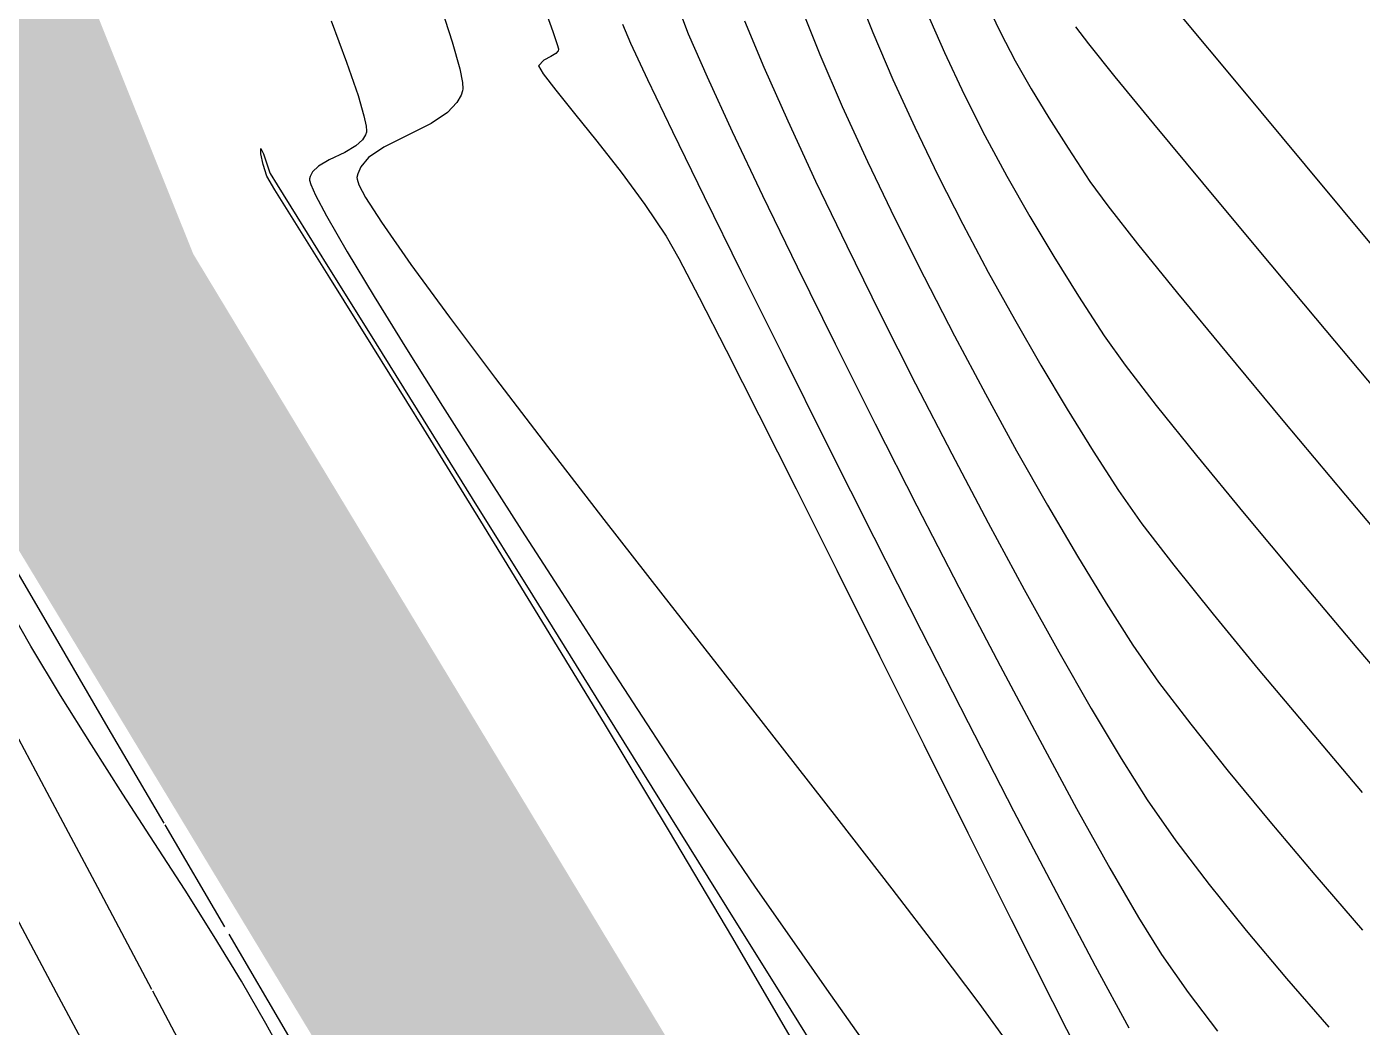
# Model space of a CAD drawing. Header units: feet. Extents: x 26064 to 27719, y 16802 to 28989.
# Drawn here: x 27590.34 to 27625.66, y 17768.4 to 17794.85 of the extents above; entities that cross this region are included whole.
import ezdxf

# ---------------------------------------------------------------- set-up
doc = ezdxf.new("R2010")
doc.units = ezdxf.units.FT
doc.header["$LTSCALE"] = 50
doc.header["$MEASUREMENT"] = 0
doc.linetypes.add('HIDDEN', pattern=[0.375, 0.25, -0.125])
doc.linetypes.add('HIDN25', pattern=[0.0938, 0.0625, -0.0313])
for name, color, linetype in [('CONT-MJR', 160, 'HIDDEN'), ('CONT-MNR', 55, 'HIDN25'), ('WATER', 5, 'Continuous')]:
    doc.layers.add(name, color=color, linetype=linetype)

msp = doc.modelspace()

# ---------------------------------------------------------------- linework, layer by layer
at = {"layer": 'CONT-MJR', "color": 7}
for p, q in [((27607.53128, 17795.45254, 630), (27607.83555, 17794.66202, 630)), ((27616.48292, 17793.94724, 635), (27616.90669, 17793.2056, 635)), ((27596.52837, 17791.6253, 625), (27596.60179, 17791.48868, 625)), ((27617.88564, 17791.63507, 635), (27618.45738, 17790.76005, 635)), ((27596.59094, 17791.20298, 625), (27596.52714, 17791.49113, 625)), ((27596.60179, 17791.48868, 625), (27596.69328, 17791.2188, 625)), ((27596.68985, 17790.89327, 625), (27596.59094, 17791.20298, 625)), ((27618.45738, 17790.76005, 635), (27618.92866, 17790.11169, 635)), ((27618.92866, 17790.11169, 635), (27619.71347, 17789.11202, 635)), ((27598.35481, 17788.21093, 625), (27597.47527, 17789.61965, 625)), ((27610.71452, 17788.49884, 630), (27611.71844, 17786.46837, 630)), ((27599.49307, 17786.38552, 625), (27598.35481, 17788.21093, 625)), ((27620.77315, 17787.8044, 635), (27622.06904, 17786.23219, 635)), ((27612.78352, 17784.34627, 630), (27613.88349, 17782.18467, 630)), ((27623.5625, 17784.43877, 635), (27625.21488, 17782.4675, 635)), ((27625.21488, 17782.4675, 635), (27626.98752, 17780.36175, 635)), ((27603.96654, 17779.14345, 625), (27602.3483, 17781.77835, 625)), ((27614.9921, 17780.03567, 630), (27616.08309, 17777.95141, 630)), ((27608.85067, 17771.5718, 625), (27610.54785, 17768.84747, 625)), ((27610.5584, 17768.1086, 625), (27608.99133, 17770.79473, 625))]:
    msp.add_line(p, q, dxfattribs=at)
at = {"layer": 'CONT-MJR', "color": 7, "extrusion": (0.902512, 0.430664, 0)}
msp.add_line((27615.72541, 17795.45863, 635), (27616.09192, 17794.69056, 635), dxfattribs=at)
at = {"layer": 'CONT-MJR', "color": 7, "extrusion": (0.917109, 0.398637, 0)}
msp.add_line((27607.83555, 17794.66202, 630), (27608.33226, 17793.51927, 630), dxfattribs=at)
at = {"layer": 'CONT-MJR', "color": 7, "extrusion": (0.885026, 0.465542, 0)}
msp.add_line((27616.09192, 17794.69056, 635), (27616.48292, 17793.94724, 635), dxfattribs=at)
at = {"layer": 'CONT-MJR', "color": 7, "extrusion": (0.908684, 0.417485, 0)}
msp.add_line((27608.33226, 17793.51927, 630), (27608.99517, 17792.07641, 630), dxfattribs=at)
at = {"layer": 'CONT-MJR', "color": 7, "extrusion": (0.854019, 0.520242, 0)}
msp.add_line((27616.90669, 17793.2056, 635), (27617.37151, 17792.44257, 635), dxfattribs=at)
at = {"layer": 'CONT-MJR', "color": 7, "extrusion": (0.84353, 0.537082, 0)}
msp.add_line((27617.37151, 17792.44257, 635), (27617.88564, 17791.63507, 635), dxfattribs=at)
at = {"layer": 'CONT-MJR', "color": 7, "extrusion": (0.903343, 0.428919, 0)}
msp.add_line((27608.99517, 17792.07641, 630), (27609.79801, 17790.38556, 630), dxfattribs=at)
at = {"layer": 'CONT-MJR', "color": 7, "extrusion": (0.999958, -0.009171, 0)}
msp.add_line((27596.52714, 17791.49113, 625), (27596.52837, 17791.6253, 625), dxfattribs=at)
at = {"layer": 'CONT-MJR', "color": 7, "extrusion": (0.856467, 0.516202, 0)}
msp.add_line((27596.90383, 17790.53824, 625), (27596.68985, 17790.89327, 625), dxfattribs=at)
at = {"layer": 'CONT-MJR', "color": 7, "extrusion": (0.95547, 0.295088, 0)}
msp.add_line((27596.69328, 17791.2188, 625), (27596.74088, 17791.06468, 625), dxfattribs=at)
at = {"layer": 'CONT-MJR', "color": 7, "extrusion": (0.93922, 0.343317, 0)}
msp.add_line((27596.74088, 17791.06468, 625), (27596.75953, 17791.01365, 625), dxfattribs=at)
at = {"layer": 'CONT-MJR', "color": 7, "extrusion": (0.932555, 0.361028, 0)}
msp.add_line((27596.75953, 17791.01365, 625), (27596.77911, 17790.96308, 625), dxfattribs=at)
at = {"layer": 'CONT-MJR', "color": 7, "extrusion": (0.849343, 0.527842, 0)}
msp.add_line((27596.77911, 17790.96308, 625), (27596.96299, 17790.6672, 625), dxfattribs=at)
at = {"layer": 'CONT-MJR', "color": 7, "extrusion": (0.849109, 0.528218, 0)}
msp.add_line((27597.47527, 17789.61965, 625), (27596.90383, 17790.53824, 625), dxfattribs=at)
at = {"layer": 'CONT-MJR', "color": 7, "extrusion": (0.849107, 0.528222, 0)}
msp.add_line((27596.96299, 17790.6672, 625), (27597.48491, 17789.82823, 625), dxfattribs=at)
at = {"layer": 'CONT-MJR', "color": 7, "extrusion": (0.899489, 0.436944, 0)}
msp.add_line((27609.79801, 17790.38556, 630), (27610.71452, 17788.49884, 630), dxfattribs=at)
at = {"layer": 'CONT-MJR', "color": 7, "extrusion": (0.849049, 0.528315, 0)}
msp.add_line((27597.48491, 17789.82823, 625), (27598.30337, 17788.51289, 625), dxfattribs=at)
at = {"layer": 'CONT-MJR', "color": 7, "extrusion": (0.776918, 0.629602, 0)}
msp.add_line((27619.71347, 17789.11202, 635), (27620.77315, 17787.8044, 635), dxfattribs=at)
at = {"layer": 'CONT-MJR', "color": 7, "extrusion": (0.849014, 0.52837, 0)}
msp.add_line((27598.30337, 17788.51289, 625), (27599.37688, 17786.78791, 625), dxfattribs=at)
at = {"layer": 'CONT-MJR', "color": 7, "extrusion": (0.848987, 0.528414, 0)}
msp.add_line((27599.37688, 17786.78791, 625), (27600.66396, 17784.72, 625), dxfattribs=at)
at = {"layer": 'CONT-MJR', "color": 7, "extrusion": (0.849369, 0.5278, 0)}
msp.add_line((27600.84069, 17784.21685, 625), (27599.49307, 17786.38552, 625), dxfattribs=at)
at = {"layer": 'CONT-MJR', "color": 7, "extrusion": (0.893747, 0.448571, 0)}
msp.add_line((27611.71844, 17786.46837, 630), (27612.78352, 17784.34627, 630), dxfattribs=at)
at = {"layer": 'CONT-MJR', "color": 7, "extrusion": (0.768444, 0.639917, 0)}
msp.add_line((27622.06904, 17786.23219, 635), (27623.5625, 17784.43877, 635), dxfattribs=at)
at = {"layer": 'CONT-MJR', "color": 7, "extrusion": (0.84896, 0.528457, 0)}
msp.add_line((27600.66396, 17784.72, 625), (27602.12311, 17782.37589, 625), dxfattribs=at)
at = {"layer": 'CONT-MJR', "color": 7, "extrusion": (0.850567, 0.525866, 0)}
msp.add_line((27602.3483, 17781.77835, 625), (27600.84069, 17784.21685, 625), dxfattribs=at)
at = {"layer": 'CONT-MJR', "color": 7, "extrusion": (0.848932, 0.528501, 0)}
msp.add_line((27602.12311, 17782.37589, 625), (27603.71285, 17779.82229, 625), dxfattribs=at)
at = {"layer": 'CONT-MJR', "color": 7, "extrusion": (0.888713, 0.458465, 0)}
msp.add_line((27613.88349, 17782.18467, 630), (27614.9921, 17780.03567, 630), dxfattribs=at)
at = {"layer": 'CONT-MJR', "color": 7, "extrusion": (0.848902, 0.528551, 0)}
msp.add_line((27603.71285, 17779.82229, 625), (27605.39168, 17777.12593, 625), dxfattribs=at)
at = {"layer": 'CONT-MJR', "color": 7, "extrusion": (0.854088, 0.520128, 0)}
msp.add_line((27605.64604, 17776.38559, 625), (27603.96654, 17779.14345, 625), dxfattribs=at)
at = {"layer": 'CONT-MJR', "color": 7, "extrusion": (0.882758, 0.469829, 0)}
msp.add_line((27616.08309, 17777.95141, 630), (27617.1302, 17775.98401, 630), dxfattribs=at)
at = {"layer": 'CONT-MJR', "color": 7, "extrusion": (0.848866, 0.528608, 0)}
msp.add_line((27605.39168, 17777.12593, 625), (27607.11812, 17774.35353, 625), dxfattribs=at)
at = {"layer": 'CONT-MJR', "color": 7, "extrusion": (0.856555, 0.516056, 0)}
msp.add_line((27607.33742, 17773.57821, 625), (27605.64604, 17776.38559, 625), dxfattribs=at)
at = {"layer": 'CONT-MJR', "color": 7, "extrusion": (0.878714, 0.477348, 0)}
msp.add_line((27617.1302, 17775.98401, 630), (27618.10717, 17774.18557, 630), dxfattribs=at)
at = {"layer": 'CONT-MJR', "color": 7, "extrusion": (0.848824, 0.528676, 0)}
msp.add_line((27607.11812, 17774.35353, 625), (27608.85067, 17771.5718, 625), dxfattribs=at)
at = {"layer": 'CONT-MJR', "color": 7, "extrusion": (0.873151, 0.48745, 0)}
msp.add_line((27618.10717, 17774.18557, 630), (27618.98775, 17772.60823, 630), dxfattribs=at)
at = {"layer": 'CONT-MJR', "color": 7, "extrusion": (0.859689, 0.510818, 0)}
msp.add_line((27608.99133, 17770.79473, 625), (27607.33742, 17773.57821, 625), dxfattribs=at)
at = {"layer": 'CONT-MJR', "color": 7, "extrusion": (0.864592, 0.502475, 0)}
msp.add_line((27618.98775, 17772.60823, 630), (27619.74567, 17771.3041, 630), dxfattribs=at)
at = {"layer": 'CONT-MJR', "color": 7, "extrusion": (0.849065, 0.528288, 0)}
msp.add_line((27619.74567, 17771.3041, 630), (27620.35467, 17770.32531, 630), dxfattribs=at)
at = {"layer": 'CONT-MJR', "color": 7, "extrusion": (0.820744, 0.571296, 0)}
msp.add_line((27620.35467, 17770.32531, 630), (27621.05598, 17769.31778, 630), dxfattribs=at)
at = {"layer": 'CONT-MJR', "color": 7, "extrusion": (0.795546, 0.605893, 0)}
msp.add_line((27621.05598, 17769.31778, 630), (27621.83539, 17768.29441, 630), dxfattribs=at)
at = {"layer": 'CONT-MJR', "color": 7, "extrusion": (0.848704, 0.528869, 0)}
msp.add_line((27610.54785, 17768.84747, 625), (27612.16817, 17766.24725, 625), dxfattribs=at)
at = {"layer": 'CONT-MNR', "color": 7}
for p, q in [((27612.23967, 17795.90474, 633), (27612.71629, 17794.69687, 633)), ((27601.20544, 17795.65105, 627), (27601.59615, 17794.44973, 627)), ((27618.07792, 17794.847, 636), (27618.41995, 17794.39592, 636)), ((27601.59615, 17794.44973, 627), (27601.79263, 17793.7383, 627)), ((27606.31069, 17794.41629, 629), (27606.76131, 17793.44915, 629)), ((27604.20345, 17794.05734, 628), (27604.01351, 17793.96427, 628)), ((27618.41995, 17794.39592, 636), (27619.12167, 17793.52561, 636)), ((27598.79478, 17793.91334, 626), (27599.10191, 17793.02524, 626)), ((27601.79263, 17793.7383, 627), (27601.86416, 17793.3685, 627)), ((27604.01351, 17793.96427, 628), (27603.87858, 17793.8122, 628)), ((27603.87858, 17793.8122, 628), (27603.99583, 17793.60087, 628)), ((27609.83443, 17793.78109, 631), (27610.4673, 17792.35505, 631)), ((27606.76131, 17793.44915, 629), (27607.42016, 17792.07669, 629)), ((27599.10191, 17793.02524, 626), (27599.25971, 17792.49502, 626)), ((27601.86488, 17793.15202, 627), (27601.82782, 17793.04205, 627)), ((27604.32981, 17793.16665, 628), (27604.82343, 17792.55697, 628)), ((27615.12888, 17793.0582, 634), (27615.67962, 17791.96878, 634)), ((27622.37193, 17793.32512, 637), (27624.15585, 17791.18584, 637)), ((27601.71635, 17792.84059, 627), (27601.47008, 17792.57822, 627)), ((27599.32199, 17792.05755, 626), (27599.29731, 17791.98694, 626)), ((27599.31897, 17792.21858, 626), (27599.32754, 17792.09777, 626)), ((27599.32754, 17792.09777, 626), (27599.32199, 17792.05755, 626)), ((27613.82807, 17792.18785, 633), (27614.44724, 17790.90957, 633)), ((27615.67962, 17791.96878, 634), (27616.25978, 17790.89295, 634)), ((27620.14163, 17792.28427, 636), (27621.43838, 17790.72008, 636)), ((27598.74929, 17791.52546, 626), (27598.34137, 17791.33105, 626)), ((27599.38328, 17791.38857, 627), (27599.17453, 17791.14677, 627)), ((27597.83497, 17790.89013, 626), (27597.81822, 17790.82343, 626)), ((27598.05441, 17791.1621, 626), (27597.89818, 17791.00996, 626)), ((27599.09402, 17790.9623, 627), (27599.07424, 17790.8618, 627)), ((27599.17453, 17791.14677, 627), (27599.09402, 17790.9623, 627)), ((27614.44724, 17790.90957, 633), (27615.09793, 17789.63072, 633)), ((27597.81822, 17790.82343, 626), (27597.81919, 17790.78914, 626)), ((27597.97637, 17790.3987, 626), (27598.26894, 17789.84718, 626)), ((27599.30391, 17790.3327, 627), (27599.72007, 17789.67782, 627)), ((27615.09793, 17789.63072, 633), (27615.77214, 17788.36273, 633)), ((27607.25236, 17789.31227, 628), (27607.58676, 17788.71924, 628)), ((27598.81523, 17788.9001, 626), (27599.5311, 17787.71261, 626)), ((27622.97047, 17788.88121, 636), (27624.69645, 17786.81586, 636)), ((27600.49679, 17788.56497, 627), (27601.51764, 17787.17257, 627)), ((27609.23775, 17788.36978, 629), (27610.33406, 17786.16231, 629)), ((27608.12644, 17787.69345, 628), (27608.8426, 17786.29607, 628)), ((27616.46189, 17787.11703, 633), (27617.15917, 17785.90509, 633)), ((27617.15917, 17785.90509, 633), (27617.856, 17784.73833, 633)), ((27615.69312, 17785.14044, 632), (27616.51765, 17783.6404, 632)), ((27611.51376, 17783.80348, 629), (27612.74565, 17781.35678, 629)), ((27618.54437, 17783.62821, 633), (27619.2163, 17782.58615, 633)), ((27615.77121, 17781.73046, 631), (27616.72058, 17779.97508, 631)), ((27622.53797, 17781.98223, 634), (27623.96356, 17780.2745, 634)), ((27603.42485, 17781.54155, 626), (27604.48947, 17779.8893, 626)), ((27618.1275, 17780.8505, 632), (27618.88602, 17779.60815, 632)), ((27620.67839, 17780.60979, 633), (27621.71465, 17779.31719, 633)), ((27590.44997, 17778.46987, 627), (27589.71842, 17779.75567, 627)), ((27618.88602, 17779.60815, 632), (27619.59575, 17778.49921, 632)), ((27621.71465, 17779.31719, 633), (27622.91197, 17777.86442, 633)), ((27613.99851, 17778.88569, 629), (27615.24114, 17776.45371, 629)), ((27591.23314, 17777.16915, 627), (27590.44997, 17778.46987, 627)), ((27612.8963, 17778.2142, 628), (27614.06304, 17775.87654, 628)), ((27608.75074, 17777.79339, 627), (27610.31652, 17775.78939, 627)), ((27620.27714, 17777.52457, 632), (27621.12428, 17776.40825, 632)), ((27618.49626, 17776.82477, 631), (27619.28278, 17775.507, 631)), ((27593.9722, 17773.79802, 626), (27592.49743, 17776.31765, 626)), ((27619.28278, 17775.507, 631), (27619.97521, 17774.41226, 631)), ((27592.2179, 17772.09239, 628), (27590.882, 17774.6071, 628)), ((27608.11439, 17774.31708, 626), (27608.80155, 17773.28588, 626)), ((27619.97521, 17774.41226, 631), (27620.73209, 17773.32682, 631)), ((27616.44232, 17774.12432, 629), (27617.57084, 17771.96101, 629)), ((27615.23353, 17773.53436, 628), (27616.37898, 17771.24883, 628)), ((27595.30069, 17770.79691, 627), (27594.52623, 17772.02001, 627)), ((27613.21681, 17772.05923, 627), (27614.46372, 17770.43458, 627)), ((27617.57084, 17771.96101, 629), (27618.59549, 17770.02727, 629)), ((27597.27052, 17768.16509, 626), (27595.57744, 17771.05632, 626)), ((27610.51165, 17770.80437, 626), (27611.49322, 17769.40402, 626)), ((27596.66655, 17768.49881, 627), (27596.02006, 17769.6198, 627)), ((27592.47511, 17766.79056, 629), (27591.12876, 17769.31251, 629)), ((27615.51673, 17769.03788, 627), (27616.33205, 17767.91989, 627)), ((27597.27429, 17767.38945, 627), (27596.66655, 17768.49881, 627))]:
    msp.add_line(p, q, dxfattribs=at)
at = {"layer": 'CONT-MNR', "color": 7, "extrusion": (0.940914, 0.338647, 0)}
msp.add_line((27603.98099, 17795.47784, 628), (27604.25382, 17794.7198, 628), dxfattribs=at)
at = {"layer": 'CONT-MNR', "color": 7, "extrusion": (0.928075, 0.372393, 0)}
msp.add_line((27610.80586, 17795.38607, 632), (27611.3155, 17794.11594, 632), dxfattribs=at)
at = {"layer": 'CONT-MNR', "color": 7, "extrusion": (0.917883, 0.396851, 0)}
msp.add_line((27614.12332, 17795.28828, 634), (27614.60949, 17794.16383, 634), dxfattribs=at)
at = {"layer": 'CONT-MNR', "color": 7, "extrusion": (0.76799, 0.640462, 0)}
msp.add_line((27620.81322, 17795.19421, 637), (27622.37193, 17793.32512, 637), dxfattribs=at)
at = {"layer": 'CONT-MNR', "color": 7, "extrusion": (0.937073, 0.349134, 0)}
msp.add_line((27598.38727, 17795.00708, 626), (27598.79478, 17793.91334, 626), dxfattribs=at)
at = {"layer": 'CONT-MNR', "color": 7, "extrusion": (0.920747, 0.390159, 0)}
msp.add_line((27606.09952, 17794.91463, 629), (27606.31069, 17794.41629, 629), dxfattribs=at)
at = {"layer": 'CONT-MNR', "color": 7, "extrusion": (0.92367, 0.383188, 0)}
msp.add_line((27609.32637, 17795.00575, 631), (27609.83443, 17793.78109, 631), dxfattribs=at)
at = {"layer": 'CONT-MNR', "color": 7, "extrusion": (0.945763, 0.324857, 0)}
msp.add_line((27604.25382, 17794.7198, 628), (27604.37124, 17794.37797, 628), dxfattribs=at)
at = {"layer": 'CONT-MNR', "color": 7, "extrusion": (0.919275, 0.393617, 0)}
msp.add_line((27612.71629, 17794.69687, 633), (27613.24843, 17793.45409, 633), dxfattribs=at)
at = {"layer": 'CONT-MNR', "color": 7, "extrusion": (-0.527323, 0.849665, 0)}
msp.add_line((27604.3329, 17794.13769, 628), (27604.20345, 17794.05734, 628), dxfattribs=at)
at = {"layer": 'CONT-MNR', "color": 7, "extrusion": (0.760084, -0.649824, 0)}
msp.add_line((27604.39129, 17794.20598, 628), (27604.3329, 17794.13769, 628), dxfattribs=at)
at = {"layer": 'CONT-MNR', "color": 7, "extrusion": (0.957574, 0.288186, 0)}
msp.add_line((27604.37124, 17794.37797, 628), (27604.40492, 17794.26605, 628), dxfattribs=at)
at = {"layer": 'CONT-MNR', "color": 7, "extrusion": (0.926325, -0.376725, 0)}
msp.add_line((27604.40776, 17794.24649, 628), (27604.39129, 17794.20598, 628), dxfattribs=at)
at = {"layer": 'CONT-MNR', "color": 7, "extrusion": (0.989566, 0.144079, 0)}
msp.add_line((27604.40492, 17794.26605, 628), (27604.40776, 17794.24649, 628), dxfattribs=at)
at = {"layer": 'CONT-MNR', "color": 7, "extrusion": (0.917721, 0.397225, 0)}
msp.add_line((27611.3155, 17794.11594, 632), (27611.91031, 17792.74173, 632), dxfattribs=at)
at = {"layer": 'CONT-MNR', "color": 7, "extrusion": (0.905102, 0.425195, 0)}
msp.add_line((27614.60949, 17794.16383, 634), (27615.12888, 17793.0582, 634), dxfattribs=at)
at = {"layer": 'CONT-MNR', "color": 7, "extrusion": (0.998573, 0.053411, 0)}
msp.add_line((27601.86416, 17793.3685, 627), (27601.87283, 17793.20643, 627), dxfattribs=at)
at = {"layer": 'CONT-MNR', "color": 7, "extrusion": (0.792655, 0.60967, 0)}
msp.add_line((27603.99583, 17793.60087, 628), (27604.32981, 17793.16665, 628), dxfattribs=at)
at = {"layer": 'CONT-MNR', "color": 7, "extrusion": (0.909259, 0.41623, 0)}
msp.add_line((27613.24843, 17793.45409, 633), (27613.82807, 17792.18785, 633), dxfattribs=at)
at = {"layer": 'CONT-MNR', "color": 7, "extrusion": (0.77264, 0.634845, 0)}
msp.add_line((27619.12167, 17793.52561, 636), (27620.14163, 17792.28427, 636), dxfattribs=at)
at = {"layer": 'CONT-MNR', "color": 7, "extrusion": (0.874987, -0.484146, 0)}
msp.add_line((27601.82782, 17793.04205, 627), (27601.71635, 17792.84059, 627), dxfattribs=at)
at = {"layer": 'CONT-MNR', "color": 7, "extrusion": (0.98949, -0.144603, 0)}
msp.add_line((27601.87283, 17793.20643, 627), (27601.86488, 17793.15202, 627), dxfattribs=at)
at = {"layer": 'CONT-MNR', "color": 7, "extrusion": (0.909084, 0.416612, 0)}
msp.add_line((27611.91031, 17792.74173, 632), (27612.5769, 17791.28716, 632), dxfattribs=at)
at = {"layer": 'CONT-MNR', "color": 7, "extrusion": (0.977786, 0.209604, 0)}
msp.add_line((27599.25971, 17792.49502, 626), (27599.31897, 17792.21858, 626), dxfattribs=at)
at = {"layer": 'CONT-MNR', "color": 7, "extrusion": (-0.558475, 0.829521, 0)}
msp.add_line((27601.47008, 17792.57822, 627), (27601.03422, 17792.28478, 627), dxfattribs=at)
at = {"layer": 'CONT-MNR', "color": 7, "extrusion": (0.777775, 0.628543, 0)}
msp.add_line((27604.82343, 17792.55697, 628), (27605.41959, 17791.81927, 628), dxfattribs=at)
at = {"layer": 'CONT-MNR', "color": 7, "extrusion": (0.906986, 0.421162, 0)}
msp.add_line((27610.4673, 17792.35505, 631), (27611.20508, 17790.76621, 631), dxfattribs=at)
at = {"layer": 'CONT-MNR', "color": 7, "extrusion": (0.854278, -0.519816, 0)}
msp.add_line((27599.29731, 17791.98694, 626), (27599.22023, 17791.86026, 626), dxfattribs=at)
at = {"layer": 'CONT-MNR', "color": 7, "extrusion": (-0.444962, 0.89555, 0)}
msp.add_line((27600.40256, 17791.97017, 627), (27599.78579, 17791.66372, 627), dxfattribs=at)
at = {"layer": 'CONT-MNR', "color": 7, "extrusion": (-0.445834, 0.895116, 0)}
msp.add_line((27601.03422, 17792.28478, 627), (27600.40256, 17791.97017, 627), dxfattribs=at)
at = {"layer": 'CONT-MNR', "color": 7, "extrusion": (0.898841, 0.438274, 0)}
msp.add_line((27607.42016, 17792.07669, 629), (27608.25605, 17790.36241, 629), dxfattribs=at)
at = {"layer": 'CONT-MNR', "color": 7, "extrusion": (-0.504931, 0.86316, 0)}
msp.add_line((27599.04814, 17791.70028, 626), (27598.74929, 17791.52546, 626), dxfattribs=at)
at = {"layer": 'CONT-MNR', "color": 7, "extrusion": (0.680856, -0.732417, 0)}
msp.add_line((27599.22023, 17791.86026, 626), (27599.04814, 17791.70028, 626), dxfattribs=at)
at = {"layer": 'CONT-MNR', "color": 7, "extrusion": (-0.564338, 0.825544, 0)}
msp.add_line((27599.78579, 17791.66372, 627), (27599.38328, 17791.38857, 627), dxfattribs=at)
at = {"layer": 'CONT-MNR', "color": 7, "extrusion": (0.786947, 0.61702, 0)}
msp.add_line((27605.41959, 17791.81927, 628), (27606.06119, 17791.00096, 628), dxfattribs=at)
at = {"layer": 'CONT-MNR', "color": 7, "extrusion": (0.507351, -0.861739, 0)}
msp.add_line((27598.34137, 17791.33105, 626), (27598.05441, 17791.1621, 626), dxfattribs=at)
at = {"layer": 'CONT-MNR', "color": 7, "extrusion": (0.901612, 0.432546, 0)}
msp.add_line((27612.5769, 17791.28716, 632), (27613.30188, 17789.776, 632), dxfattribs=at)
at = {"layer": 'CONT-MNR', "color": 7, "extrusion": (0.884485, -0.466568, 0)}
msp.add_line((27597.89818, 17791.00996, 626), (27597.83497, 17790.89013, 626), dxfattribs=at)
at = {"layer": 'CONT-MNR', "color": 7, "extrusion": (0.803903, 0.59476, 0)}
msp.add_line((27606.06119, 17791.00096, 628), (27606.69115, 17790.14949, 628), dxfattribs=at)
at = {"layer": 'CONT-MNR', "color": 7, "extrusion": (0.86852, 0.495654, 0)}
msp.add_line((27616.25978, 17790.89295, 634), (27616.86749, 17789.82809, 634), dxfattribs=at)
at = {"layer": 'CONT-MNR', "color": 7, "extrusion": (0.768072, 0.640363, 0)}
msp.add_line((27624.15585, 17791.18584, 637), (27626.12158, 17788.82809, 637), dxfattribs=at)
at = {"layer": 'CONT-MNR', "color": 7, "extrusion": (0.959808, 0.280658, 0)}
msp.add_line((27597.81919, 17790.78914, 626), (27597.85239, 17790.67558, 626), dxfattribs=at)
at = {"layer": 'CONT-MNR', "color": 7, "extrusion": (0.912682, 0.408671, 0)}
msp.add_line((27597.85239, 17790.67558, 626), (27597.97637, 17790.3987, 626), dxfattribs=at)
at = {"layer": 'CONT-MNR', "color": 7, "extrusion": (0.998296, 0.058356, 0)}
msp.add_line((27599.07424, 17790.8618, 627), (27599.07701, 17790.81443, 627), dxfattribs=at)
at = {"layer": 'CONT-MNR', "color": 7, "extrusion": (0.946926, 0.321453, 0)}
msp.add_line((27599.07701, 17790.81443, 627), (27599.12621, 17790.66949, 627), dxfattribs=at)
at = {"layer": 'CONT-MNR', "color": 7, "extrusion": (0.884441, 0.466652, 0)}
msp.add_line((27599.12621, 17790.66949, 627), (27599.30391, 17790.3327, 627), dxfattribs=at)
at = {"layer": 'CONT-MNR', "color": 7, "extrusion": (0.901414, 0.432958, 0)}
msp.add_line((27611.20508, 17790.76621, 631), (27612.02788, 17789.05316, 631), dxfattribs=at)
at = {"layer": 'CONT-MNR', "color": 7, "extrusion": (0.768282, 0.640111, 0)}
msp.add_line((27621.43838, 17790.72008, 636), (27622.97047, 17788.88121, 636), dxfattribs=at)
at = {"layer": 'CONT-MNR', "color": 7, "extrusion": (0.897043, 0.441944, 0)}
msp.add_line((27608.25605, 17790.36241, 629), (27609.23775, 17788.36978, 629), dxfattribs=at)
at = {"layer": 'CONT-MNR', "color": 7, "extrusion": (0.866226, 0.499653, 0)}
msp.add_line((27598.26894, 17789.84718, 626), (27598.81523, 17788.9001, 626), dxfattribs=at)
at = {"layer": 'CONT-MNR', "color": 7, "extrusion": (0.830645, 0.556803, 0)}
msp.add_line((27606.69115, 17790.14949, 628), (27607.25236, 17789.31227, 628), dxfattribs=at)
at = {"layer": 'CONT-MNR', "color": 7, "extrusion": (0.857696, 0.514157, 0)}
msp.add_line((27616.86749, 17789.82809, 634), (27617.50083, 17788.77157, 634), dxfattribs=at)
at = {"layer": 'CONT-MNR', "color": 7, "extrusion": (0.820017, 0.572339, 0)}
msp.add_line((27599.72007, 17789.67782, 627), (27600.49679, 17788.56497, 627), dxfattribs=at)
at = {"layer": 'CONT-MNR', "color": 7, "extrusion": (0.894901, 0.446265, 0)}
msp.add_line((27613.30188, 17789.776, 632), (27614.07184, 17788.232, 632), dxfattribs=at)
at = {"layer": 'CONT-MNR', "color": 7, "extrusion": (0.896695, 0.442649, 0)}
msp.add_line((27612.02788, 17789.05316, 631), (27612.91579, 17787.25447, 631), dxfattribs=at)
at = {"layer": 'CONT-MNR', "color": 7, "extrusion": (0.847875, 0.530196, 0)}
msp.add_line((27617.50083, 17788.77157, 634), (27618.15791, 17787.72078, 634), dxfattribs=at)
at = {"layer": 'CONT-MNR', "color": 7, "extrusion": (0.884995, 0.4656, 0)}
msp.add_line((27607.58676, 17788.71924, 628), (27608.12644, 17787.69345, 628), dxfattribs=at)
at = {"layer": 'CONT-MNR', "color": 7, "extrusion": (0.888634, 0.458617, 0)}
msp.add_line((27614.07184, 17788.232, 632), (27614.87338, 17786.6789, 632), dxfattribs=at)
at = {"layer": 'CONT-MNR', "color": 7, "extrusion": (0.874843, 0.484406, 0)}
msp.add_line((27615.77214, 17788.36273, 633), (27616.46189, 17787.11703, 633), dxfattribs=at)
at = {"layer": 'CONT-MNR', "color": 7, "extrusion": (0.850637, 0.525754, 0)}
msp.add_line((27599.5311, 17787.71261, 626), (27600.38327, 17786.33385, 626), dxfattribs=at)
at = {"layer": 'CONT-MNR', "color": 7, "extrusion": (0.839201, 0.543822, 0)}
msp.add_line((27618.15791, 17787.72078, 634), (27618.83684, 17786.6731, 634), dxfattribs=at)
at = {"layer": 'CONT-MNR', "color": 7, "extrusion": (0.798754, 0.601658, 0)}
msp.add_line((27601.51764, 17787.17257, 627), (27602.73882, 17785.55135, 627), dxfattribs=at)
at = {"layer": 'CONT-MNR', "color": 7, "extrusion": (0.892434, 0.451177, 0)}
msp.add_line((27612.91579, 17787.25447, 631), (27613.84891, 17785.40874, 631), dxfattribs=at)
at = {"layer": 'CONT-MNR', "color": 7, "extrusion": (0.882537, 0.470244, 0)}
msp.add_line((27614.87338, 17786.6789, 632), (27615.69312, 17785.14044, 632), dxfattribs=at)
at = {"layer": 'CONT-MNR', "color": 7, "extrusion": (0.813648, 0.581358, 0)}
msp.add_line((27618.83684, 17786.6731, 634), (27619.39016, 17785.89869, 634), dxfattribs=at)
at = {"layer": 'CONT-MNR', "color": 7, "extrusion": (0.766753, 0.641943, 0)}
msp.add_line((27624.69645, 17786.81586, 636), (27626.57489, 17784.5722, 636), dxfattribs=at)
at = {"layer": 'CONT-MNR', "color": 7, "extrusion": (0.846831, 0.531863, 0)}
msp.add_line((27600.38327, 17786.33385, 626), (27601.33847, 17784.81298, 626), dxfattribs=at)
at = {"layer": 'CONT-MNR', "color": 7, "extrusion": (0.892336, 0.451372, 0)}
msp.add_line((27608.8426, 17786.29607, 628), (27609.70645, 17784.58827, 628), dxfattribs=at)
at = {"layer": 'CONT-MNR', "color": 7, "extrusion": (0.894384, 0.447301, 0)}
msp.add_line((27610.33406, 17786.16231, 629), (27611.51376, 17783.80348, 629), dxfattribs=at)
at = {"layer": 'CONT-MNR', "color": 7, "extrusion": (0.790669, 0.612243, 0)}
msp.add_line((27619.39016, 17785.89869, 634), (27620.21538, 17784.83297, 634), dxfattribs=at)
at = {"layer": 'CONT-MNR', "color": 7, "extrusion": (0.793978, 0.607946, 0)}
msp.add_line((27602.73882, 17785.55135, 627), (27604.11652, 17783.75207, 627), dxfattribs=at)
at = {"layer": 'CONT-MNR', "color": 7, "extrusion": (0.88834, 0.459186, 0)}
msp.add_line((27613.84891, 17785.40874, 631), (27614.80735, 17783.55454, 631), dxfattribs=at)
at = {"layer": 'CONT-MNR', "color": 7, "extrusion": (0.844141, 0.536121, 0)}
msp.add_line((27601.33847, 17784.81298, 626), (27602.36342, 17783.19916, 626), dxfattribs=at)
at = {"layer": 'CONT-MNR', "color": 7, "extrusion": (0.89365, 0.448765, 0)}
msp.add_line((27609.70645, 17784.58827, 628), (27610.68921, 17782.63124, 628), dxfattribs=at)
at = {"layer": 'CONT-MNR', "color": 7, "extrusion": (0.84987, 0.526992, 0)}
msp.add_line((27617.856, 17784.73833, 633), (27618.54437, 17783.62821, 633), dxfattribs=at)
at = {"layer": 'CONT-MNR', "color": 7, "extrusion": (0.778981, 0.627047, 0)}
msp.add_line((27620.21538, 17784.83297, 634), (27621.27661, 17783.5146, 634), dxfattribs=at)
at = {"layer": 'CONT-MNR', "color": 7, "extrusion": (0.790948, 0.611883, 0)}
msp.add_line((27604.11652, 17783.75207, 627), (27605.60694, 17781.82548, 627), dxfattribs=at)
at = {"layer": 'CONT-MNR', "color": 7, "extrusion": (0.884155, 0.467193, 0)}
msp.add_line((27614.80735, 17783.55454, 631), (27615.77121, 17781.73046, 631), dxfattribs=at)
at = {"layer": 'CONT-MNR', "color": 7, "extrusion": (0.869732, 0.493524, 0)}
msp.add_line((27616.51765, 17783.6404, 632), (27617.33357, 17782.2025, 632), dxfattribs=at)
at = {"layer": 'CONT-MNR', "color": 7, "extrusion": (0.772079, 0.635527, 0)}
msp.add_line((27621.27661, 17783.5146, 634), (27622.53797, 17781.98223, 634), dxfattribs=at)
at = {"layer": 'CONT-MNR', "color": 7, "extrusion": (0.842144, 0.539253, 0)}
msp.add_line((27602.36342, 17783.19916, 626), (27603.42485, 17781.54155, 626), dxfattribs=at)
at = {"layer": 'CONT-MNR', "color": 7, "extrusion": (0.894371, 0.447326, 0)}
msp.add_line((27610.68921, 17782.63124, 628), (27611.76209, 17780.48616, 628), dxfattribs=at)
at = {"layer": 'CONT-MNR', "color": 7, "extrusion": (0.816814, 0.576901, 0)}
msp.add_line((27619.2163, 17782.58615, 633), (27619.83501, 17781.71014, 633), dxfattribs=at)
at = {"layer": 'CONT-MNR', "color": 7, "extrusion": (0.862315, 0.506372, 0)}
msp.add_line((27617.33357, 17782.2025, 632), (27618.1275, 17780.8505, 632), dxfattribs=at)
at = {"layer": 'CONT-MNR', "color": 7, "extrusion": (0.789096, 0.61427, 0)}
msp.add_line((27605.60694, 17781.82548, 627), (27607.16628, 17779.82234, 627), dxfattribs=at)
at = {"layer": 'CONT-MNR', "color": 7, "extrusion": (0.793682, 0.608333, 0)}
msp.add_line((27619.83501, 17781.71014, 633), (27620.67839, 17780.60979, 633), dxfattribs=at)
at = {"layer": 'CONT-MNR', "color": 7, "extrusion": (0.891913, 0.452207, 0)}
msp.add_line((27612.74565, 17781.35678, 629), (27613.99851, 17778.88569, 629), dxfattribs=at)
at = {"layer": 'CONT-MNR', "color": 7, "extrusion": (0.863366, 0.504579, 0)}
msp.add_line((27591.19581, 17778.54269, 626), (27590.10998, 17780.40061, 626), dxfattribs=at)
at = {"layer": 'CONT-MNR', "color": 7, "extrusion": (0.894707, 0.446654, 0)}
msp.add_line((27611.76209, 17780.48616, 628), (27612.8963, 17778.2142, 628), dxfattribs=at)
at = {"layer": 'CONT-MNR', "color": 7, "extrusion": (0.874297, 0.485391, 0)}
msp.add_line((27616.72058, 17779.97508, 631), (27617.63556, 17778.32699, 631), dxfattribs=at)
at = {"layer": 'CONT-MNR', "color": 7, "extrusion": (0.764762, 0.644313, 0)}
msp.add_line((27623.96356, 17780.2745, 634), (27625.51751, 17778.43006, 634), dxfattribs=at)
at = {"layer": 'CONT-MNR', "color": 7, "extrusion": (0.839398, 0.543517, 0)}
msp.add_line((27604.48947, 17779.8893, 626), (27605.52401, 17778.29157, 626), dxfattribs=at)
at = {"layer": 'CONT-MNR', "color": 7, "extrusion": (0.788148, 0.615486, 0)}
msp.add_line((27607.16628, 17779.82234, 627), (27608.75074, 17777.79339, 627), dxfattribs=at)
at = {"layer": 'CONT-MNR', "color": 7, "extrusion": (0.863156, 0.504937, 0)}
msp.add_line((27592.49743, 17776.31765, 626), (27591.19581, 17778.54269, 626), dxfattribs=at)
at = {"layer": 'CONT-MNR', "color": 7, "extrusion": (0.83843, 0.545009, 0)}
msp.add_line((27605.52401, 17778.29157, 626), (27606.4952, 17776.79752, 626), dxfattribs=at)
at = {"layer": 'CONT-MNR', "color": 7, "extrusion": (0.867673, 0.497135, 0)}
msp.add_line((27617.63556, 17778.32699, 631), (27618.49626, 17776.82477, 631), dxfattribs=at)
at = {"layer": 'CONT-MNR', "color": 7, "extrusion": (0.819571, 0.572978, 0)}
msp.add_line((27619.59575, 17778.49921, 632), (27620.27714, 17777.52457, 632), dxfattribs=at)
at = {"layer": 'CONT-MNR', "color": 7, "extrusion": (0.762852, 0.646573, 0)}
msp.add_line((27625.51751, 17778.43006, 634), (27627.16392, 17776.48755, 634), dxfattribs=at)
at = {"layer": 'CONT-MNR', "color": 7, "extrusion": (0.766019, 0.642818, 0)}
msp.add_line((27622.91197, 17777.86442, 633), (27624.23857, 17776.28358, 633), dxfattribs=at)
at = {"layer": 'CONT-MNR', "color": 7, "extrusion": (0.84769, 0.530491, 0)}
msp.add_line((27592.05013, 17775.86365, 627), (27591.23314, 17777.16915, 627), dxfattribs=at)
at = {"layer": 'CONT-MNR', "color": 7, "extrusion": (0.883282, 0.468842, 0)}
msp.add_line((27590.882, 17774.6071, 628), (27589.68397, 17776.86415, 628), dxfattribs=at)
at = {"layer": 'CONT-MNR', "color": 7, "extrusion": (0.837654, 0.546201, 0)}
msp.add_line((27606.4952, 17776.79752, 626), (27607.36975, 17775.4563, 626), dxfattribs=at)
at = {"layer": 'CONT-MNR', "color": 7, "extrusion": (0.88879, 0.458316, 0)}
msp.add_line((27615.24114, 17776.45371, 629), (27616.44232, 17774.12432, 629), dxfattribs=at)
at = {"layer": 'CONT-MNR', "color": 7, "extrusion": (0.781215, 0.624262, 0)}
msp.add_line((27621.12428, 17776.40825, 632), (27622.11187, 17775.17234, 632), dxfattribs=at)
at = {"layer": 'CONT-MNR', "color": 7, "extrusion": (0.76222, 0.647319, 0)}
msp.add_line((27624.23857, 17776.28358, 633), (27625.66263, 17774.60674, 633), dxfattribs=at)
at = {"layer": 'CONT-MNR', "color": 7, "extrusion": (0.84199, 0.539493, 0)}
msp.add_line((27592.88316, 17774.56353, 627), (27592.05013, 17775.86365, 627), dxfattribs=at)
at = {"layer": 'CONT-MNR', "color": 7, "extrusion": (0.788659, 0.614831, 0)}
msp.add_line((27610.31652, 17775.78939, 627), (27611.81981, 17773.86108, 627), dxfattribs=at)
at = {"layer": 'CONT-MNR', "color": 7, "extrusion": (0.894519, 0.44703, 0)}
msp.add_line((27614.06304, 17775.87654, 628), (27615.23353, 17773.53436, 628), dxfattribs=at)
at = {"layer": 'CONT-MNR', "color": 7, "extrusion": (0.837049, 0.547129, 0)}
msp.add_line((27607.36975, 17775.4563, 626), (27608.11439, 17774.31708, 626), dxfattribs=at)
at = {"layer": 'CONT-MNR', "color": 7, "extrusion": (0.770591, 0.63733, 0)}
msp.add_line((27622.11187, 17775.17234, 632), (27623.21465, 17773.83898, 632), dxfattribs=at)
at = {"layer": 'CONT-MNR', "color": 7, "extrusion": (0.839545, 0.54329, 0)}
msp.add_line((27593.71446, 17773.27893, 627), (27592.88316, 17774.56353, 627), dxfattribs=at)
at = {"layer": 'CONT-MNR', "color": 7, "extrusion": (0.862966, 0.505261, 0)}
msp.add_line((27595.57744, 17771.05632, 626), (27593.9722, 17773.79802, 626), dxfattribs=at)
at = {"layer": 'CONT-MNR', "color": 7, "extrusion": (0.790295, 0.612726, 0)}
msp.add_line((27611.81981, 17773.86108, 627), (27613.21681, 17772.05923, 627), dxfattribs=at)
at = {"layer": 'CONT-MNR', "color": 7, "extrusion": (0.763201, 0.646161, 0)}
msp.add_line((27623.21465, 17773.83898, 632), (27624.40734, 17772.43026, 632), dxfattribs=at)
at = {"layer": 'CONT-MNR', "color": 7, "extrusion": (0.84043, 0.541921, 0)}
msp.add_line((27594.52623, 17772.02001, 627), (27593.71446, 17773.27893, 627), dxfattribs=at)
at = {"layer": 'CONT-MNR', "color": 7, "extrusion": (0.825587, 0.564276, 0)}
msp.add_line((27608.80155, 17773.28588, 626), (27609.60753, 17772.10665, 626), dxfattribs=at)
at = {"layer": 'CONT-MNR', "color": 7, "extrusion": (0.795964, 0.605344, 0)}
msp.add_line((27620.73209, 17773.32682, 631), (27621.61232, 17772.16941, 631), dxfattribs=at)
at = {"layer": 'CONT-MNR', "color": 7, "extrusion": (0.7781, 0.62814, 0)}
msp.add_line((27621.61232, 17772.16941, 631), (27622.59398, 17770.95339, 631), dxfattribs=at)
at = {"layer": 'CONT-MNR', "color": 7, "extrusion": (0.758179, 0.652046, 0)}
msp.add_line((27624.40734, 17772.43026, 632), (27625.66464, 17770.96831, 632), dxfattribs=at)
at = {"layer": 'CONT-MNR', "color": 7, "extrusion": (0.883033, 0.46931, 0)}
msp.add_line((27593.65113, 17769.39568, 628), (27592.2179, 17772.09239, 628), dxfattribs=at)
at = {"layer": 'CONT-MNR', "color": 7, "extrusion": (0.82144, 0.570295, 0)}
msp.add_line((27609.60753, 17772.10665, 626), (27610.51165, 17770.80437, 626), dxfattribs=at)
at = {"layer": 'CONT-MNR', "color": 7, "extrusion": (0.882449, 0.470408, 0)}
msp.add_line((27591.12876, 17769.31251, 629), (27589.84934, 17771.71259, 629), dxfattribs=at)
at = {"layer": 'CONT-MNR', "color": 7, "extrusion": (0.893143, 0.449774, 0)}
msp.add_line((27616.37898, 17771.24883, 628), (27617.4706, 17769.08114, 628), dxfattribs=at)
at = {"layer": 'CONT-MNR', "color": 7, "extrusion": (0.853276, 0.52146, 0)}
msp.add_line((27596.02006, 17769.6198, 627), (27595.30069, 17770.79691, 627), dxfattribs=at)
at = {"layer": 'CONT-MNR', "color": 7, "extrusion": (0.765195, 0.643798, 0)}
msp.add_line((27622.59398, 17770.95339, 631), (27623.65514, 17769.69213, 631), dxfattribs=at)
at = {"layer": 'CONT-MNR', "color": 7, "extrusion": (0.79849, 0.602007, 0)}
msp.add_line((27614.46372, 17770.43458, 627), (27615.51673, 17769.03788, 627), dxfattribs=at)
at = {"layer": 'CONT-MNR', "color": 7, "extrusion": (0.879096, 0.476645, 0)}
msp.add_line((27618.59549, 17770.02727, 629), (27619.48506, 17768.38659, 629), dxfattribs=at)
at = {"layer": 'CONT-MNR', "color": 7, "extrusion": (0.756262, 0.654269, 0)}
msp.add_line((27623.65514, 17769.69213, 631), (27624.77388, 17768.399, 631), dxfattribs=at)
at = {"layer": 'CONT-MNR', "color": 7, "extrusion": (0.882998, 0.469376, 0)}
msp.add_line((27595.14112, 17766.59269, 628), (27593.65113, 17769.39568, 628), dxfattribs=at)
at = {"layer": 'CONT-MNR', "color": 7, "extrusion": (0.817426, 0.576034, 0)}
msp.add_line((27611.49322, 17769.40402, 626), (27612.53154, 17767.93059, 626), dxfattribs=at)
at = {"layer": 'CONT-MNR', "color": 7, "extrusion": (0.891783, 0.452464, 0)}
msp.add_line((27617.4706, 17769.08114, 628), (27618.4796, 17767.09246, 628), dxfattribs=at)
at = {"layer": 'WATER', "color": 5, "linetype": 'Continuous', "const_width": 8, "elevation": 625, "flags": 128}
msp.add_lwpolyline([(27618.35549, 18036.3866), (27600.58754, 17994.82642), (27569.90643, 17960.42963), (27564.97689, 17953.33784), (27564.10413, 17945.70614), (27560.80611, 17886.26907), (27564.10669, 17876.67357), (27565.60697, 17872.17568), (27573.13702, 17831.92907), (27591.15263, 17787.04977), (27632.0139, 17719.43356), (27672.2278, 17660.66565), (27700.39955, 17613.74317)], dxfattribs=at)

doc.saveas('drawing.dxf')
